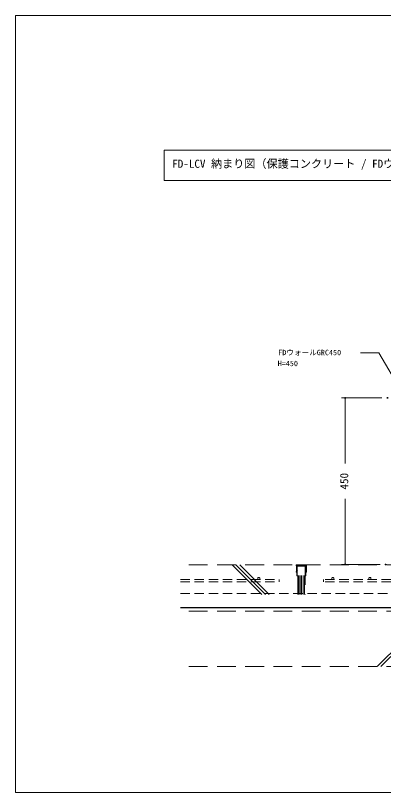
# Model space of a CAD drawing. Units: millimetres, scale not verified. Extents: x -1485 to 1485, y -1050 to 1050.
# Drawn here: x -1485 to -491, y -1050 to 1050 of the extents above; entities that cross this region are included whole.
import ezdxf
from ezdxf.enums import TextEntityAlignment as Align

# ---------------------------------------------------------------- set-up
doc = ezdxf.new("R2010")
doc.units = ezdxf.units.MM
doc.header["$LTSCALE"] = 4
doc.header["$PDMODE"] = 32
doc.header["$PDSIZE"] = 2
doc.linetypes.add('USER1', pattern=[19.05, 12.7, -6.35])
doc.linetypes.add('USER2', pattern=[9.525, 6.35, -3.175])
for name, color, linetype, lineweight in [('0-2_sunpo', 7, 'Continuous', 18), ('0-3_0', 7, 'Continuous', 18), ('0-5_MOJI', 6, 'Continuous', 18), ('0-6_buhin', 2, 'Continuous', 18), ('0-9_HATCH', 1, 'Continuous', 18), ('0-B_KUTAI', 7, 'USER1', 18), ('0-C_BOUSUI', 4, 'Continuous', 18), ('0-E_tensen', 4, 'USER2', 9)]:
    doc.layers.add(name, color=color, linetype=linetype, lineweight=lineweight)
doc.layers.add('0-4_DEFPOINTS', color=7, linetype='Continuous')
doc.styles.add('ＭＳ ゴシック', font='')
doc.styles.get('ＭＳ ゴシック').set_extended_font_data('MS Gothic')

# ---------------------------------------------------------------- blocks, each defined once
blk = doc.blocks.new('_Dot')
at = {"layer": '0-3_0'}
for p, q in [((-0.5, 0), (-1, 0)), ((0.25, 0), (-0.25, 0))]:
    blk.add_line(p, q, dxfattribs=at)
blk.add_circle((0, 0), 0.25, dxfattribs=at)
blk = doc.blocks.new('D3')
at = {"layer": '0-2_sunpo'}
for p, q in [((989.275, 1066.346), (879.929, 1066.346)), ((889.929, 1061.346), (889.929, 888.846)), ((889.929, 621.346), (889.929, 793.846)), ((984.275, 616.346), (879.929, 616.346))]:
    blk.add_line(p, q, dxfattribs=at)
at = {"layer": '0-4_DEFPOINTS'}
for p in [(889.929, 1066.346), (1004.275, 1066.346), (999.275, 616.346)]:
    blk.add_point(p, dxfattribs=at)
at = {"layer": '0-2_sunpo', "xscale": 5, "yscale": 5}
for p, rotation in [((889.929, 1066.346), 90), ((889.929, 616.346), 270)]:
    blk.add_blockref('_Dot', p, dxfattribs=dict(at, rotation=rotation))
at = {"layer": '0-2_sunpo', "style": 'ＭＳ ゴシック'}
blk.add_text('450', height=21.99, rotation=90, dxfattribs=at).set_placement((904.929, 818.846), align=Align.BOTTOM_LEFT)

msp = doc.modelspace()

# ---------------------------------------------------------------- linework, layer by layer
at = {"layer": '0-3_0', "color": 3}
msp.add_lwpolyline([(-1484.887, -1049.92), (1485.113, -1049.92), (1485.113, 1050.08), (-1484.887, 1050.08)], close=True, dxfattribs=at)
at = {"layer": '0-5_MOJI'}
for p, q in [((-503.511, 138.361), (-553.511, 138.361)), ((-433.111, 16.426), (-503.511, 138.361))]:
    msp.add_line(p, q, dxfattribs=at)
msp.add_lwpolyline([(-1083.584, 604.26), (-6.8, 604.26), (-6.8, 685.846), (-1083.584, 685.846)], close=True, dxfattribs=at)
at = {"layer": '0-6_buhin', "linetype": 'USER2'}
msp.add_line((-1039.636, -512.074), (1014.922, -512.074), dxfattribs=at)
at = {"layer": '0-9_HATCH'}
for p, q in [((-899.72, -434.574), (-819.72, -514.574)), ((-889.72, -434.574), (-809.72, -514.574)), ((-879.72, -434.574), (-799.72, -514.574)), ((-508.111, -709.574), (-358.111, -559.574)), ((-498.111, -709.574), (-348.111, -559.574))]:
    msp.add_line(p, q, dxfattribs=at)
at = {"layer": '0-B_KUTAI'}
for p, q in [((1014.922, -434.574), (-1039.636, -434.574)), ((-719.897, -514.574), (-719.897, -438.074)), ((-716.147, -514.574), (-716.147, -438.074)), ((-712.397, -514.574), (-712.397, -438.074)), ((-708.647, -514.574), (-708.647, -438.074)), ((-704.897, -514.574), (-704.897, -438.074)), ((1014.922, -559.574), (-1039.636, -559.574)), ((1014.922, -709.574), (-1039.636, -709.574))]:
    msp.add_line(p, q, dxfattribs=at)
for points in [[(-700.611, -435.074), (-700.111, -434.574), (-699.111, -434.574), (-699.111, -437.574), (-699.611, -437.574), (-699.611, -452.574), (-699.111, -452.574), (-699.111, -454.574), (-700.611, -454.574), (-700.611, -436.074), (-725.611, -436.074), (-725.611, -454.574), (-727.111, -454.574), (-727.111, -452.574), (-726.611, -452.574), (-726.611, -437.574), (-727.111, -437.574), (-727.111, -434.574), (-726.111, -434.574), (-725.611, -435.074), (-713.111, -435.074)], [(-702.111, -436.574), (-702.111, -437.574), (-704.111, -437.574), (-704.111, -438.074), (-702.111, -438.074), (-702.111, -449.574), (-702.611, -449.574), (-702.111, -450.574), (-702.111, -463.574), (-702.611, -463.574), (-702.111, -464.574), (-701.111, -464.574), (-701.111, -438.074), (-700.611, -438.074), (-700.611, -436.074), (-725.611, -436.074), (-725.611, -438.074), (-725.111, -438.074), (-725.111, -464.574), (-724.111, -464.574), (-723.611, -463.574), (-724.111, -463.574), (-724.111, -450.574), (-723.611, -449.574), (-724.111, -449.574), (-724.111, -438.074), (-722.111, -438.074), (-722.111, -437.574), (-724.111, -437.574), (-724.111, -436.574)]]:
    msp.add_lwpolyline(points, close=True, dxfattribs=at)
msp.add_lwpolyline([(-723.111, -514.574), (-723.111, -438.074), (-703.111, -438.074), (-703.111, -514.574)], dxfattribs=at)
at = {"layer": '0-C_BOUSUI'}
for p, q in [((1014.922, -549.574), (-1039.636, -549.574)), ((1014.922, -550.574), (-1039.636, -550.574))]:
    msp.add_line(p, q, dxfattribs=at)
at = {"layer": '0-E_tensen'}
for p, q in [((-1039.636, -480.574), (-773.111, -480.574)), ((1014.922, -474.574), (-653.111, -474.574)), ((-653.111, -474.574), (-653.111, -480.574)), ((1014.922, -480.574), (-653.111, -480.574))]:
    msp.add_line(p, q, dxfattribs=at)
msp.add_lwpolyline([(-1039.636, -474.574), (-773.111, -474.574), (-773.111, -480.574)], dxfattribs=at)
for centre in [(-828.111, -471.574), (-628.111, -471.574), (-528.111, -471.574)]:
    msp.add_circle(centre, 3, dxfattribs=at)

# ---------------------------------------------------------------- block references
at = {"layer": '0-2_sunpo'}
msp.add_blockref('D3', (-1484.887, -1049.92), dxfattribs=at)

# ---------------------------------------------------------------- texts
at = {"layer": '0-5_MOJI', "color": 7, "style": 'ＭＳ ゴシック'}
for s, height, p in [('FD-LCV 納まり図（保護コンクリート / FDウォールGRC450）', 21.99, (-1061.836, 631.872)), ('FDウォールGRC450', 14.66, (-775.56, 127.587)), ('H=450', 14.66, (-777.091, 97.996))]:
    msp.add_text(s, height=height, dxfattribs=at).set_placement(p, align=Align.BOTTOM_LEFT)

doc.saveas('drawing.dxf')
